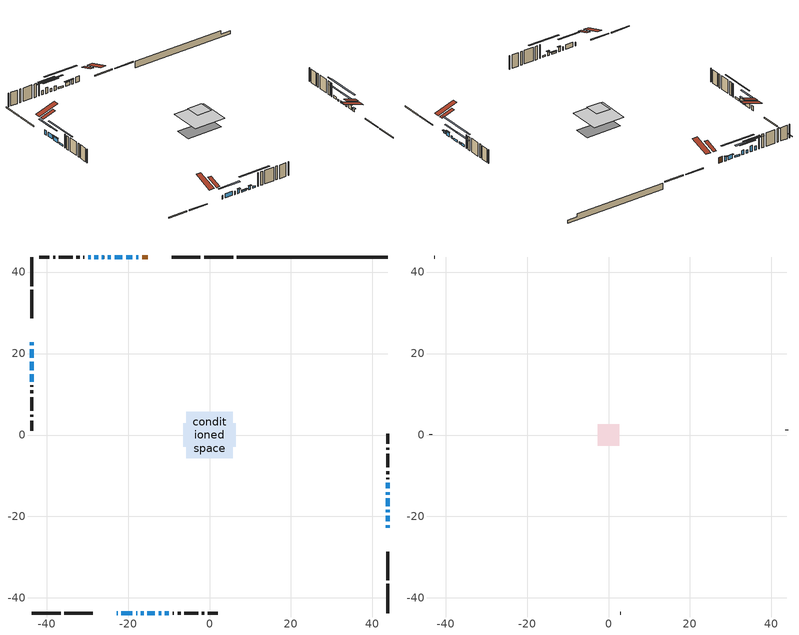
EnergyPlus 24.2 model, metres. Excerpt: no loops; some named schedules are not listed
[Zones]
conditioned space
 floor adiabatic (AdiabaticFloorConstruction): -5.75,-5.75 -5.75,5.75 5.75,5.75 5.75,-5.75 z3.66
 floor foundation (Slab1 construction): -6.39,-2.85 -6.39,2.85 6.39,2.85 6.39,-2.85 z-1.07
 wall outside (RimJoist1 construction): 5.77,43.69 -1.35,43.69 / -43.69,-43.69 -36.56,-43.69 / -43.69,43.69 -43.69,36.56 / 43.69,-43.69 43.69,-36.56 z1.22:1.52
 wall outside (RimJoist2 construction): -2.28,43.69 -9.21,43.69 / -35.63,-43.69 -28.7,-43.69 / -43.69,35.63 -43.69,28.7 / 43.69,-35.63 43.69,-28.7 z1.22:1.52
 wall outside (AdiabaticWallConstruction 1): -15.13,43.69 -16.53,43.69 z1.22:3.25
 wall outside (AdiabaticWallConstruction): -22.78,-43.69 -22.57,-43.69 / -17.98,-43.69 -17.77,-43.69 / -12.47,-43.69 -11.86,-43.69 z1.22:2.44; -21.65,-43.69 -18.9,-43.69 / -43.69,21.09 -43.69,18.96 / -43.69,18.03 -43.69,15.9 z1.22:2.74; -43.69,22.78 -43.69,22.02 z1.22:2.72; 43.69,-22.78 43.69,-22.09 / 43.69,-18.92 43.69,-18.36 / 43.69,-13.11 43.69,-11.74 z1.22:2.06; 43.69,-21.17 43.69,-19.84 z1.22:2.69; -17.45,43.69 -18.01,43.69 / -16.84,-43.69 -16.15,-43.69 / -24.2,43.69 -24.97,43.69 / -29.2,43.69 -29.76,43.69 z1.22:2.75; -18.94,43.69 -20.47,43.69 z1.22:2.59; -15.23,-43.69 -13.4,-43.69 z1.22:1.68; 43.69,-17.43 43.69,-15.55 / -21.4,43.69 -23.28,43.69 / -10.93,-43.69 -9.99,-43.69 / -43.69,14.97 -43.69,13.09 z1.22:1.83; 43.69,-14.63 43.69,-14.04 z1.22:1.78; -25.89,43.69 -26.43,43.69 z1.22:2.26; -27.36,43.69 -28.27,43.69 z1.22:3.28
 wall outside (Wall1 construction): -30.69,43.69 -30.97,43.69 / -9.06,-43.69 -8.78,-43.69 / -43.69,12.16 -43.69,11.88 / 43.69,-10.81 43.69,-10.53 z1.22:6.1
 wall outside (Wall2 construction): -31.89,43.69 -32.65,43.69 / -7.85,-43.69 -7.1,-43.69 / -43.69,10.96 -43.69,10.2 / 43.69,-9.6 43.69,-8.84 z1.22:6.1
 wall outside (Wall3 construction): -33.58,43.69 -36.95,43.69 / -6.17,-43.69 -2.8,-43.69 / -43.69,9.27 -43.69,5.9 / 43.69,-7.91 43.69,-4.55 z1.22:6.1
 wall outside (Wall4 construction): -37.88,43.69 -38.41,43.69 / -1.87,-43.69 -1.34,-43.69 / -43.69,4.97 -43.69,4.44 / 43.69,-3.62 43.69,-3.09 z1.22:6.1
 wall outside (Wall5 construction): -39.34,43.69 -41.76,43.69 / -0.41,-43.69 2.01,-43.69 / -43.69,3.51 -43.69,1.1 / 43.69,-2.16 43.69,0.26 z1.22:6.1
 wall foundation (FoundationWall1 construction): 6.7,43.69,-1.07 6.7,43.69,1.22 39.99,43.69,1.22 39.99,43.69,0.05 43.69,43.69,0.05 43.69,43.69,-1.07
 window (WindowConstruction 17): -22.78,-43.69 -22.58,-43.69 z1.22:2.44
 window (WindowConstruction 6): -21.65,-43.69 -18.9,-43.69 z1.22:2.74
 window (WindowConstruction 7): -43.69,22.78 -43.69,22.02 z1.22:2.72
 window (WindowConstruction 8): -43.69,21.09 -43.69,18.96 z1.22:2.74
 window (WindowConstruction 9): 43.69,-22.78 43.69,-22.09 z1.22:2.06
 window (WindowConstruction 10): 43.69,-21.16 43.69,-19.85 z1.22:2.69
 window (WindowConstruction 18): -17.97,-43.69 -17.77,-43.69 z1.22:2.44
 window (WindowConstruction 11): -17.46,43.69 -18.01,43.69 z1.22:2.74
 window (WindowConstruction 12): -18.94,43.69 -20.47,43.69 z1.22:2.59
 window (WindowConstruction 13): -16.84,-43.69 -16.15,-43.69 z1.22:2.74
 window (WindowConstruction 14): -15.22,-43.69 -13.4,-43.69 z1.22:1.68
 window (WindowConstruction 15): -12.47,-43.69 -11.86,-43.69 z1.22:2.44
 window (WindowConstruction 16): -43.69,18.03 -43.69,15.9 z1.22:2.74
 window (WindowConstruction): 43.69,-18.92 43.69,-18.36 z1.22:2.06
 window (WindowConstruction 19): 43.69,-17.43 43.69,-15.55 z1.22:1.83
 window (WindowConstruction 20): 43.69,-14.62 43.69,-14.04 z1.22:1.78
 window (WindowConstruction 21): -21.4,43.69 -23.28,43.69 z1.22:1.83
 window (WindowConstruction 22): -10.93,-43.69 -9.99,-43.69 z1.22:1.83
 window (WindowConstruction 23): -43.69,14.97 -43.69,13.09 z1.22:1.83
 window (WindowConstruction 1): 43.69,-13.11 43.69,-11.74 z1.22:2.06
 window (WindowConstruction 2): -24.2,43.69 -24.97,43.69 z1.22:2.74
 window (WindowConstruction 3): -25.9,43.69 -26.43,43.69 z1.22:2.26
 window (WindowConstruction 4): -27.36,43.69 -28.27,43.69 z1.22:3.28
 window (WindowConstruction 5): -29.2,43.69 -29.76,43.69 z1.22:2.74
 door (Door): -15.13,43.69 -16.53,43.69 z1.22:3.25
 ceiling adiabatic (AdiabaticFloorConstruction): 5.75,-5.75 5.75,5.75 -5.75,5.75 -5.75,-5.75 z3.66
 roof outside (Roof3 construction): -14.2,43.69,6.1 -14.2,38.98,7.66 -12.96,38.98,7.66 -12.96,43.69,6.1; -23.71,-43.69,6.1 -23.71,-38.98,7.66 -24.95,-38.98,7.66 -24.95,-43.69,6.1; -43.69,23.71,6.1 -38.98,23.71,7.66 -38.98,24.95,7.66 -43.69,24.95,6.1; 43.69,-23.71,6.1 38.98,-23.71,7.66 38.98,-24.95,7.66 43.69,-24.95,6.1
attic - vented
 floor to conditioned space (Floor1 construction Reversed): -2.61,-2.61 -2.61,2.61 2.61,2.61 2.61,-2.61 z6.1
 floor to conditioned space (Floor2 construction Reversed): -2.61,-2.61 -2.61,2.61 2.61,2.61 2.61,-2.61 z6.1
 wall outside (Wall6 construction): -42.68,43.69 -42.76,43.69 / 2.94,-43.69 3.01,-43.69 / -43.69,0.17 -43.69,0.09 / 43.69,1.19 43.69,1.26 z1.22:6.1
 roof outside (Roof1 construction): -12.04,43.69,6.1 -12.04,36.5,8.49 -10.14,36.5,8.49 -10.14,43.69,6.1; -25.88,-43.69,6.1 -25.88,-36.5,8.49 -27.77,-36.5,8.49 -27.77,-43.69,6.1; -43.69,25.88,6.1 -36.5,25.88,8.49 -36.5,27.77,8.49 -43.69,27.77,6.1; 43.69,-25.88,6.1 36.5,-25.88,8.49 36.5,-27.77,8.49 43.69,-27.77,6.1
shading: -16.11,-43.69 -24.43,-43.69 -24.43,-44.1 -16.11,-44.1 z5.53; -43.69,19.23 -43.69,25.57 -44.1,25.57 -44.1,19.23 z5.51; -43.69,16.17 -43.69,23.88 -44.1,23.88 -44.1,16.17 z5.53; 43.69,-21.89 43.69,-22.98 44.1,-22.98 44.1,-21.89 z2.26; 43.69,-19.64 43.69,-21.37 44.1,-21.37 44.1,-19.64 z2.89; -18.21,43.69 -17.25,43.69 -17.25,44.1 -18.21,44.1 z2.95; -20.67,43.69 -18.74,43.69 -18.74,44.1 -20.67,44.1 z2.79; -15.95,-43.69 -17.04,-43.69 -17.04,-44.1 -15.95,-44.1 z2.95; -13.19,-43.69 -15.43,-43.69 -15.43,-44.1 -13.19,-44.1 z1.88; -11.66,-43.69 -12.67,-43.69 -12.67,-44.1 -11.66,-44.1 z2.64; -43.69,15.7 -43.69,18.23 -44.1,18.23 -44.1,15.7 z2.95; 43.69,-15.57 43.69,-21.71 44.1,-21.71 44.1,-15.57 z4.85; 43.69,-10.17 43.69,-22.81 44.1,-22.81 44.1,-10.17 z7.21; 43.69,-8.66 43.69,-20 44.1,-20 44.1,-8.66 z7.16; -28.65,43.69 -16.02,43.69 -16.02,44.1 -28.65,44.1 z7.21; -4.61,-43.69 -16.31,-43.69 -16.31,-44.1 -4.61,-44.1 z7.21; -43.69,7.71 -43.69,20.35 -44.1,20.35 -44.1,7.71 z7.21; 43.69,-8.95 43.69,-15.9 44.1,-15.9 44.1,-8.95 z4.85; -27.76,43.69 -21.42,43.69 -21.42,44.1 -27.76,44.1 z5.53; -29.22,43.69 -23.11,43.69 -23.11,44.1 -29.22,44.1 z5.05; -31.06,43.69 -24.57,43.69 -24.57,44.1 -31.06,44.1 z6.07; -32.55,43.69 -26.41,43.69 -26.41,44.1 -32.55,44.1 z5.53
[Building]
Building 1: Terrain=Suburbs
[Site:Location]
London AP_ON: Latitude {deg}=43.03; Longitude {deg}=-81.15; Time Zone {hr}=-5; Elevation {m}=278; Keep Site Location Information=Yes
[Site:GroundTemperature:Shallow]
3.98693, 1.93205, 1.76749, 2.74264, 6.6573, 10.5537, 13.9317, 16.0716, 16.2534, 14.513, 11.2211, 7.44421
[Site:WaterMainsTemperature]
Calculation Method=Schedule; Temperature Schedule=mains temperature schedule
[Material] Roughness=Rough; Thermal Absorptance=0.9
Name | Thickness {m} | Conductivity {W/m-K} | Density {kg/m3} | Specific Heat {J/kg-K} | Solar Absorptance | Visible Absorptance
asphalt or fiberglass shingles | 0.00635 | 0.162714 | 1121.4 | 1465.45 | 0.4 | 0.4
ceiling loosefill ins | 0.254 | 0.0480833 | 16.02 | 1046.75 | 0.7 | 0.7
ceiling stud and cavity | 0.1397 | 0.182384 | 65.682 | 1177.47 | 0.7 | 0.7
ceiling stud and cavity 1 | 0.1397 | 0.110038 | 65.682 | 1177.47 | 0.7 | 0.7
concrete 4.0 in. | 0.1016 | 1.803125 | 2242.8 | 837.4 | 0.7 | 0.7
concrete 8.0 in. | 0.2032 | 1.803125 | 2242.8 | 837.4 | 0.7 | 0.7
door material | 0.04445 | 0.188738 | 512.64 | 1214.23 | 0.7 | 0.7
exterior vertical ins | 0.00889258 | 0.029427 | 32.04 | 1214.23 | 0.7 | 0.7
floor covering | 0.0127 | 0.0433444 | 54.468 | 1339.84 | 0.6 | 0.6
floor rigid ins; wall rigid ins | 0.512978 | 0.029427 | 32.04 | 1214.23 | 0.7 | 0.7
floor stud and cavity | 0.1397 | 1.75129 | 37.0049 | 1207.88 | 0.7 | 0.7
furniture material conditioned space 1 | 0.1524 | 0.115458 | 640.8 | 1214.23 | 0.6 | 0.6
gypsum board | 0.0127 | 0.160291 | 801 | 837.4 | 0.6 | 0.6
gypsum board 1 | 0.00254 | 0.160291 | 801 | 837.4 | 0.6 | 0.6
gypsum board 2 | 0.0127 | 0.160291 | 801 | 837.4 | 0.7 | 0.7
osb sheathing 0.5 in. | 0.0127 | 0.115458 | 512.64 | 1214.23 | 0.7 | 0.7
osb sheathing 0.75 in. | 0.01905 | 0.115458 | 512.64 | 1214.23 | 0.7 | 0.7
rim joist stud and cavity | 0.0508 | 0.177588 | 50.32683 | 1063.81 | 0.6 | 0.6
rim joist stud and cavity 1 | 0.0508 | 0.107068 | 50.32683 | 1063.81 | 0.6 | 0.6
roof stud and cavity | 0.2032 | 4.30861 | 78.34581 | 1123.46 | 0.7 | 0.7
wall stud and cavity | 0.0889 | 0.223183 | 50.32683 | 1063.81 | 0.7 | 0.7
wall stud and cavity 1 | 0.1397 | 1.25953 | 139.0536 | 1170.24 | 0.7 | 0.7
wall stud and cavity 2 | 0.1397 | 0.44826 | 139.0536 | 1170.24 | 0.7 | 0.7
wall stud and cavity 3 | 0.1397 | 1.22077 | 139.0536 | 1170.24 | 0.7 | 0.7
wall stud and cavity 4 | 0.1397 | 0.445742 | 139.0536 | 1170.24 | 0.7 | 0.7
wall stud and cavity 5 | 0.0889 | 6.9971 | 50.32683 | 1063.81 | 0.6 | 0.6
wall stud and cavity 6 | 0.0889 | 0.380278 | 52.3479 | 1209.89 | 0.7 | 0.7
wall stud and cavity 7 | 0.0889 | 0.391764 | 83.0341 | 1211.67 | 0.7 | 0.7
wood siding | 0.00254 | 0.102417 | 544.68 | 1172.36 | 0.74 | 0.74
wood siding 1 | 0.0254 | 0.102417 | 544.68 | 1172.36 | 0.74 | 0.74
wood siding 2; wood siding 3; wood siding 4 | 0.0254 | 0.102417 | 544.68 | 1172.36 | 0.7 | 0.7
[WindowMaterial:SimpleGlazingSystem]
Name | U-Factor {W/m2-K} | Solar Heat Gain Coefficient
WindowMaterial | 2.99003 | 0.59
WindowMaterial 1 | 2.76008 | 0.61
WindowMaterial 10 | 2.983789 | 0.61
WindowMaterial 11 | 3.00764 | 0.58
WindowMaterial 12 | 2.96789 | 0.62
WindowMaterial 13 | 2.946882 | 0.64
WindowMaterial 14 | 4.98699 | 0.61
WindowMaterial 15 | 3.026374 | 0.54
WindowMaterial 16 | 2.97754 | 0.61
WindowMaterial 17 | 2.742474 | 0.57
WindowMaterial 2 | 2.941204 | 0.65
WindowMaterial 3 | 2.986628 | 0.6
WindowMaterial 4 | 2.918492 | 0.67
WindowMaterial 5 | 2.97073 | 0.62
WindowMaterial 6 | 2.770864 | 0.64
WindowMaterial 7 | 2.94177 | 0.65
WindowMaterial 8 | 2.77257 | 0.64
WindowMaterial 9 | 2.90827 | 0.68
[Construction]
AdiabaticFloorConstruction: floor stud and cavity, floor rigid ins, osb sheathing 0.75 in., floor covering
AdiabaticWallConstruction: wood siding 3, wall rigid ins, wall stud and cavity 6, gypsum board
AdiabaticWallConstruction 1: wood siding 4, wall rigid ins, wall stud and cavity 6, gypsum board
Door: door material
Floor1 construction Reversed: gypsum board, ceiling stud and cavity, ceiling loosefill ins
Floor2 construction Reversed: gypsum board, ceiling stud and cavity 1
FoundationWall1 construction: concrete 8.0 in., gypsum board 2
furniture construction conditioned space 1: furniture material conditioned space 1
PartitionWallConstruction: gypsum board, wall stud and cavity 7, gypsum board
RimJoist1 construction: wood siding 2, rim joist stud and cavity
RimJoist2 construction: wood siding 2, rim joist stud and cavity 1
Roof1 construction: asphalt or fiberglass shingles
Roof3 construction: asphalt or fiberglass shingles, osb sheathing 0.75 in., roof stud and cavity, gypsum board
Slab1 construction: concrete 4.0 in.
Wall1 construction: wood siding, wall stud and cavity, gypsum board 1
Wall2 construction: wood siding 1, osb sheathing 0.5 in., wall stud and cavity 1, gypsum board
Wall3 construction: wood siding 1, osb sheathing 0.5 in., wall stud and cavity 2, gypsum board
Wall4 construction: wood siding 1, osb sheathing 0.5 in., wall stud and cavity 3, gypsum board
Wall5 construction: wood siding 1, osb sheathing 0.5 in., wall stud and cavity 4, gypsum board
Wall6 construction: wood siding, wall stud and cavity 5
WindowConstruction: WindowMaterial
WindowConstruction 1; WindowConstruction 9: WindowMaterial 1
WindowConstruction 10: WindowMaterial 9
WindowConstruction 11; WindowConstruction 5: WindowMaterial 5
WindowConstruction 12: WindowMaterial 10
WindowConstruction 13; WindowConstruction 6: WindowMaterial 6
WindowConstruction 14: WindowMaterial 11
WindowConstruction 15: WindowMaterial 12
WindowConstruction 16: WindowMaterial 13
WindowConstruction 17: WindowMaterial 14
WindowConstruction 18: WindowMaterial 15
WindowConstruction 19; WindowConstruction 21; WindowConstruction 22; WindowConstruction 23: WindowMaterial 16
WindowConstruction 2: WindowMaterial 2
WindowConstruction 20: WindowMaterial 17
WindowConstruction 3: WindowMaterial 3
WindowConstruction 4: WindowMaterial 4
WindowConstruction 7: WindowMaterial 7
WindowConstruction 8: WindowMaterial 8
[Zone] Multiplier=1; Part of Total Floor Area=Yes
Name | Volume {m3}
attic - vented | 21.1586
conditioned space | 550.3
[Space]
Name | Zone | Volume {m3}
attic - vented 1 | attic - vented | 21.1586
conditioned space 1 | conditioned space | 550.3
[ZoneInfiltration:EffectiveLeakageArea]
infil attic - vented 1: Zone or Space=attic - vented 1; Schedule=Always On Discrete; Effective Air Leakage Area {cm2}=2374.69; Stack Coefficient=0.000505673; Wind Coefficient=1.51934e-05
[ZoneMixing]
whole house fan mix: Zone or Space=attic - vented; Schedule=Always On Continuous; Design Flow Rate Calculation Method=Flow/Zone; Design Flow Rate {m3/s}=0; Source Zone or Space=conditioned space
[SurfaceProperty:ExposedFoundationPerimeter]
Slab1: Exposed Perimeter Calculation Method=TotalExposedPerimeter; Total Exposed Perimeter {m}=36.984
[InternalMass] Zone or ZoneList=conditioned space; Space or SpaceList=conditioned space 1
Name | Construction | Surface Area {m2}
furniture mass conditioned space 1 | furniture construction conditioned space 1 | 82.0802
partition wall mass | PartitionWallConstruction | 205.201
[Lights]
interior lighting: Zone or ZoneList or Space or SpaceList=conditioned space 1; Schedule=interior lighting schedule; Design Level Calculation Method=LightingLevel; Lighting Level {W}=343.2; Return Air Fraction=0; Fraction Radiant=0.6; Fraction Visible=0.2; Fraction Replaceable=1
[People]
occupants: Zone or ZoneList or Space or SpaceList=conditioned space 1; Number of People Schedule=occupants schedule; Number of People Calculation Method=People; Number of People=3; Fraction Radiant=0.314171; Sensible Heat Fraction=0.56303; Activity Level Schedule=occupants activity schedule; Carbon Dioxide Generation Rate {m3/s-W}=0; Enable ASHRAE 55 Comfort Warnings=No; Mean Radiant Temperature Calculation Type=EnclosureAveraged
[ElectricEquipment] Zone or ZoneList or Space or SpaceList=conditioned space 1; Design Level Calculation Method=EquipmentLevel
Name | Schedule | Design Level {W} | Fraction Latent | Fraction Radiant | Fraction Lost
clothes dryer | clothes dryer schedule | 140.772 | 0.015 | 0.081 | 0.85
clothes washer | clothes washer schedule | 32.1985 | 0.03 | 0.162 | 0.7
cooking range | cooking range schedule | 215.147 | 0.08 | 0.432 | 0.2
dishwasher | dishwasher schedule | 66.8632 | 0.3 | 0.18 | 0.4
fridge | fridge schedule | 72.9452 | 0 | 0.6 | 0
mech vent bath fan 0 | mech vent bath fan 0 schedule | 50.2 | 0 | 0 | 1
mech vent bath fan 1 | mech vent bath fan 1 schedule | 50.2 | 0 | 0 | 1
mech vent house fan | mech vent house fan schedule | 0 | 0 | 0 | 1
mech vent house fan cfis | mech vent house fan cfis schedule | 0 | 0 | 0 | 0
mech vent range fan 0 | mech vent range fan 0 schedule | 57 | 0 | 0 | 1
misc plug loads | misc plug loads schedule | 494.7 | 0.045 | 0.513 | 0.1
whole house fan | Always On Discrete | 0 | 0 | 0 | 1
[OtherEquipment] Zone or ZoneList or Space or SpaceList=conditioned space 1; Design Level Calculation Method=EquipmentLevel
Name | Fuel Type | Schedule | Design Level {W} | Fraction Latent | Fraction Radiant | Fraction Lost
clothes dryer 1 | Electricity | clothes dryer schedule | 0 | 0.015 | 0.081 | 0.85
cooking range 1 | Electricity | cooking range schedule | 0 | 0.08 | 0.432 | 0.2
general water use latent | None | general water use schedule | 62.594 | 1 | 0 | 0
general water use sensible | None | general water use schedule | -61.6891 | 0 | 0.6 | 0
mech vent house fan latent load | None | Always On Discrete | 0 | 1 | 0 | 0
mech vent house fan sensible load | None | Always On Discrete | 0 | 0 | 0 | 0
water heater energy adjustment1 | NaturalGas | Always On Discrete | 0.01 | 0 | 0 | 1
[ZoneInfiltration:DesignFlowRate] Zone or ZoneList or Space or SpaceList=conditioned space 1; Schedule=Always On Discrete; Design Flow Rate Calculation Method=Flow/Zone; Design Flow Rate {m3/s}=0
infil flow; natural vent flow; whole house fan flow
[Foundation:Kiva]
Foundation Kiva 1: Initial Indoor Air Temperature {C}=18; Wall Height Above Grade {m}=1.21999; Wall Depth Below Slab {m}=0.2032; Custom Block Material Name 1=exterior vertical ins; Custom Block Depth 1 {m}=2.28999; Custom Block X Position 1 {m}=0.2159; Custom Block Z Position 1 {m}=0
[Foundation:Kiva:Settings]
Soil Conductivity {W/m-K}=0.849921; Soil Density {kg/m3}=1842.3; Soil Specific Heat {J/kg-K}=418.7; Ground Solar Absorptivity=0.9; Ground Thermal Absorptivity=0.9; Ground Surface Roughness {m}=0.03; Far-Field Width {m}=40; Deep-Ground Boundary Condition=ZeroFlux; Deep-Ground Depth {m}=40; Minimum Cell Dimension {m}=0.2; Maximum Cell Growth Coefficient=3; Simulation Timestep=Timestep
[Exterior:Lights]
exterior lighting: Schedule=exterior lighting schedule; Design Level {W}=75.6
[Schedule:Constant]
Name | Hourly Value
Always On Continuous; mech vent house fan schedule; mech vent house fan cfis schedule; Always On Discrete | 1
occupants activity schedule | 117.228
fridge schedule | 0
[Schedule:Week:Daily]
interior lighting schedule Week Rule - Jan1-Jan27: interior lighting schedule day, interior lighting schedule day, interior lighting schedule day, interior lighting schedule day, interior lighting schedule day, interior lighting schedule day, interior lighting schedule day, interior lighting schedule default day, interior lighting schedule default day, interior lighting schedule default day, interior lighting schedule default day, interior lighting schedule default day
interior lighting schedule Week Rule - Jan28-Feb3: interior lighting schedule day, interior lighting schedule day, interior lighting schedule day, interior lighting schedule day, interior lighting schedule day 1, interior lighting schedule day 1, interior lighting schedule day 1, interior lighting schedule default day, interior lighting schedule default day, interior lighting schedule default day, interior lighting schedule default day, interior lighting schedule default day
interior lighting schedule Week Rule - Feb4-Feb24: interior lighting schedule day 1, interior lighting schedule day 1, interior lighting schedule day 1, interior lighting schedule day 1, interior lighting schedule day 1, interior lighting schedule day 1, interior lighting schedule day 1, interior lighting schedule default day, interior lighting schedule default day, interior lighting schedule default day, interior lighting schedule default day, interior lighting schedule default day
interior lighting schedule Week Rule - Feb25-Mar3: interior lighting schedule day 1, interior lighting schedule day 1, interior lighting schedule day 1, interior lighting schedule day 1, interior lighting schedule day 2, interior lighting schedule day 2, interior lighting schedule day 2, interior lighting schedule default day, interior lighting schedule default day, interior lighting schedule default day, interior lighting schedule default day, interior lighting schedule default day
interior lighting schedule Week Rule - Mar4-Mar31: interior lighting schedule day 2, interior lighting schedule day 2, interior lighting schedule day 2, interior lighting schedule day 2, interior lighting schedule day 2, interior lighting schedule day 2, interior lighting schedule day 2, interior lighting schedule default day, interior lighting schedule default day, interior lighting schedule default day, interior lighting schedule default day, interior lighting schedule default day
interior lighting schedule Week Rule - Apr1-Apr28: interior lighting schedule day 3, interior lighting schedule day 3, interior lighting schedule day 3, interior lighting schedule day 3, interior lighting schedule day 3, interior lighting schedule day 3, interior lighting schedule day 3, interior lighting schedule default day, interior lighting schedule default day, interior lighting schedule default day, interior lighting schedule default day, interior lighting schedule default day
interior lighting schedule Week Rule - Apr29-May5: interior lighting schedule day 3, interior lighting schedule day 3, interior lighting schedule day 4, interior lighting schedule day 4, interior lighting schedule day 4, interior lighting schedule day 4, interior lighting schedule day 4, interior lighting schedule default day, interior lighting schedule default day, interior lighting schedule default day, interior lighting schedule default day, interior lighting schedule default day
interior lighting schedule Week Rule - May6-May26: interior lighting schedule day 4, interior lighting schedule day 4, interior lighting schedule day 4, interior lighting schedule day 4, interior lighting schedule day 4, interior lighting schedule day 4, interior lighting schedule day 4, interior lighting schedule default day, interior lighting schedule default day, interior lighting schedule default day, interior lighting schedule default day, interior lighting schedule default day
interior lighting schedule Week Rule - May27-Jun2: interior lighting schedule day 4, interior lighting schedule day 4, interior lighting schedule day 4, interior lighting schedule day 4, interior lighting schedule day 4, interior lighting schedule day 5, interior lighting schedule day 5, interior lighting schedule default day, interior lighting schedule default day, interior lighting schedule default day, interior lighting schedule default day, interior lighting schedule default day
interior lighting schedule Week Rule - Jun3-Jun30: interior lighting schedule day 5, interior lighting schedule day 5, interior lighting schedule day 5, interior lighting schedule day 5, interior lighting schedule day 5, interior lighting schedule day 5, interior lighting schedule day 5, interior lighting schedule default day, interior lighting schedule default day, interior lighting schedule default day, interior lighting schedule default day, interior lighting schedule default day
interior lighting schedule Week Rule - Jul1-Jul28: interior lighting schedule day 6, interior lighting schedule day 6, interior lighting schedule day 6, interior lighting schedule day 6, interior lighting schedule day 6, interior lighting schedule day 6, interior lighting schedule day 6, interior lighting schedule default day, interior lighting schedule default day, interior lighting schedule default day, interior lighting schedule default day, interior lighting schedule default day
interior lighting schedule Week Rule - Jul29-Aug4: interior lighting schedule day 6, interior lighting schedule day 6, interior lighting schedule day 6, interior lighting schedule day 7, interior lighting schedule day 7, interior lighting schedule day 7, interior lighting schedule day 7, interior lighting schedule default day, interior lighting schedule default day, interior lighting schedule default day, interior lighting schedule default day, interior lighting schedule default day
interior lighting schedule Week Rule - Aug5-Aug25: interior lighting schedule day 7, interior lighting schedule day 7, interior lighting schedule day 7, interior lighting schedule day 7, interior lighting schedule day 7, interior lighting schedule day 7, interior lighting schedule day 7, interior lighting schedule default day, interior lighting schedule default day, interior lighting schedule default day, interior lighting schedule default day, interior lighting schedule default day
interior lighting schedule Week Rule - Aug26-Sep1: interior lighting schedule day 7, interior lighting schedule day 7, interior lighting schedule day 7, interior lighting schedule day 7, interior lighting schedule day 7, interior lighting schedule day 7, interior lighting schedule day 8, interior lighting schedule default day, interior lighting schedule default day, interior lighting schedule default day, interior lighting schedule default day, interior lighting schedule default day
interior lighting schedule Week Rule - Sep2-Sep29: interior lighting schedule day 8, interior lighting schedule day 8, interior lighting schedule day 8, interior lighting schedule day 8, interior lighting schedule day 8, interior lighting schedule day 8, interior lighting schedule day 8, interior lighting schedule default day, interior lighting schedule default day, interior lighting schedule default day, interior lighting schedule default day, interior lighting schedule default day
interior lighting schedule Week Rule - Sep30-Oct6: interior lighting schedule day 8, interior lighting schedule day 9, interior lighting schedule day 9, interior lighting schedule day 9, interior lighting schedule day 9, interior lighting schedule day 9, interior lighting schedule day 9, interior lighting schedule default day, interior lighting schedule default day, interior lighting schedule default day, interior lighting schedule default day, interior lighting schedule default day
interior lighting schedule Week Rule - Oct7-Oct27: interior lighting schedule day 9, interior lighting schedule day 9, interior lighting schedule day 9, interior lighting schedule day 9, interior lighting schedule day 9, interior lighting schedule day 9, interior lighting schedule day 9, interior lighting schedule default day, interior lighting schedule default day, interior lighting schedule default day, interior lighting schedule default day, interior lighting schedule default day
interior lighting schedule Week Rule - Oct28-Nov3: interior lighting schedule day 9, interior lighting schedule day 9, interior lighting schedule day 9, interior lighting schedule day 9, interior lighting schedule day 10, interior lighting schedule day 10, interior lighting schedule day 10, interior lighting schedule default day, interior lighting schedule default day, interior lighting schedule default day, interior lighting schedule default day, interior lighting schedule default day
interior lighting schedule Week Rule - Nov4-Nov24: interior lighting schedule day 10, interior lighting schedule day 10, interior lighting schedule day 10, interior lighting schedule day 10, interior lighting schedule day 10, interior lighting schedule day 10, interior lighting schedule day 10, interior lighting schedule default day, interior lighting schedule default day, interior lighting schedule default day, interior lighting schedule default day, interior lighting schedule default day
interior lighting schedule Week Rule - Nov25-Dec1: interior lighting schedule day 10, interior lighting schedule day 10, interior lighting schedule day 10, interior lighting schedule day 10, interior lighting schedule day 10, interior lighting schedule day 10, interior lighting schedule day 11, interior lighting schedule default day, interior lighting schedule default day, interior lighting schedule default day, interior lighting schedule default day, interior lighting schedule default day
interior lighting schedule Week Rule - Dec2-Dec31: interior lighting schedule day 11, interior lighting schedule day 11, interior lighting schedule day 11, interior lighting schedule day 11, interior lighting schedule day 11, interior lighting schedule day 11, interior lighting schedule day 11, interior lighting schedule default day, interior lighting schedule default day, interior lighting schedule default day, interior lighting schedule default day, interior lighting schedule default day
occupants schedule Week Rule - Jan1-Dec31: occupants schedule day, occupants schedule day, occupants schedule day, occupants schedule day, occupants schedule day, occupants schedule day, occupants schedule day, occupants schedule default day, occupants schedule default day, occupants schedule default day, occupants schedule default day, occupants schedule default day
clothes dryer schedule Week Rule - Jan1-Dec31: clothes dryer schedule day, clothes dryer schedule day, clothes dryer schedule day, clothes dryer schedule day, clothes dryer schedule day, clothes dryer schedule day, clothes dryer schedule day, clothes dryer schedule default day, clothes dryer schedule default day, clothes dryer schedule default day, clothes dryer schedule default day, clothes dryer schedule default day
clothes washer schedule Week Rule - Jan1-Dec31: clothes washer schedule day, clothes washer schedule day, clothes washer schedule day, clothes washer schedule day, clothes washer schedule day, clothes washer schedule day, clothes washer schedule day, clothes washer schedule default day, clothes washer schedule default day, clothes washer schedule default day, clothes washer schedule default day, clothes washer schedule default day
cooking range schedule Week Rule - Jan1-Dec31: cooking range schedule day, cooking range schedule day, cooking range schedule day, cooking range schedule day, cooking range schedule day, cooking range schedule day, cooking range schedule day, cooking range schedule default day, cooking range schedule default day, cooking range schedule default day, cooking range schedule default day, cooking range schedule default day
dishwasher schedule Week Rule - Jan1-Dec31: dishwasher schedule day, dishwasher schedule day, dishwasher schedule day, dishwasher schedule day, dishwasher schedule day, dishwasher schedule day, dishwasher schedule day, dishwasher schedule default day, dishwasher schedule default day, dishwasher schedule default day, dishwasher schedule default day, dishwasher schedule default day
mech vent bath fan 0 schedule Week Rule - Jan1-Dec31: mech vent bath fan 0 schedule day, mech vent bath fan 0 schedule day, mech vent bath fan 0 schedule day, mech vent bath fan 0 schedule day, mech vent bath fan 0 schedule day, mech vent bath fan 0 schedule day, mech vent bath fan 0 schedule day, mech vent bath fan 0 schedule default day, mech vent bath fan 0 schedule default day, mech vent bath fan 0 schedule default day, mech vent bath fan 0 schedule default day, mech vent bath fan 0 schedule default day
mech vent bath fan 1 schedule Week Rule - Jan1-Dec31: mech vent bath fan 1 schedule day, mech vent bath fan 1 schedule day, mech vent bath fan 1 schedule day, mech vent bath fan 1 schedule day, mech vent bath fan 1 schedule day, mech vent bath fan 1 schedule day, mech vent bath fan 1 schedule day, mech vent bath fan 1 schedule default day, mech vent bath fan 1 schedule default day, mech vent bath fan 1 schedule default day, mech vent bath fan 1 schedule default day, mech vent bath fan 1 schedule default day
mech vent range fan 0 schedule Week Rule - Jan1-Dec31: mech vent range fan 0 schedule day, mech vent range fan 0 schedule day, mech vent range fan 0 schedule day, mech vent range fan 0 schedule day, mech vent range fan 0 schedule day, mech vent range fan 0 schedule day, mech vent range fan 0 schedule day, mech vent range fan 0 schedule default day, mech vent range fan 0 schedule default day, mech vent range fan 0 schedule default day, mech vent range fan 0 schedule default day, mech vent range fan 0 schedule default day
misc plug loads schedule Week Rule - Jan1-Dec31: misc plug loads schedule day, misc plug loads schedule day, misc plug loads schedule day, misc plug loads schedule day, misc plug loads schedule day, misc plug loads schedule day, misc plug loads schedule day, misc plug loads schedule default day, misc plug loads schedule default day, misc plug loads schedule default day, misc plug loads schedule default day, misc plug loads schedule default day
general water use schedule Week Rule - Jan1-Dec31: general water use schedule day, general water use schedule day, general water use schedule day, general water use schedule day, general water use schedule day, general water use schedule day, general water use schedule day, general water use schedule default day, general water use schedule default day, general water use schedule default day, general water use schedule default day, general water use schedule default day
exterior lighting schedule Week Rule - Jan1-Jan27: exterior lighting schedule day, exterior lighting schedule day, exterior lighting schedule day, exterior lighting schedule day, exterior lighting schedule day, exterior lighting schedule day, exterior lighting schedule day, exterior lighting schedule default day, exterior lighting schedule default day, exterior lighting schedule default day, exterior lighting schedule default day, exterior lighting schedule default day
[Schedule:Year]
interior lighting schedule: interior lighting schedule Week Rule - Jan1-Jan27, 1, 1, 1, 27, interior lighting schedule Week Rule - Jan28-Feb3, 1, 28, 2, 3, interior lighting schedule Week Rule - Feb4-Feb24, 2, 4, 2, 24, interior lighting schedule Week Rule - Feb25-Mar3, 2, 25, 3, 3, interior lighting schedule Week Rule - Mar4-Mar31, 3, 4, 3, 31, interior lighting schedule Week Rule - Apr1-Apr28, 4, 1, 4, 28, interior lighting schedule Week Rule - Apr29-May5, 4, 29, 5, 5, interior lighting schedule Week Rule - May6-May26, 5, 6, 5, 26, interior lighting schedule Week Rule - May27-Jun2, 5, 27, 6, 2, interior lighting schedule Week Rule - Jun3-Jun30, 6, 3, 6, 30, interior lighting schedule Week Rule - Jul1-Jul28, 7, 1, 7, 28, interior lighting schedule Week Rule - Jul29-Aug4, 7, 29, 8, 4, interior lighting schedule Week Rule - Aug5-Aug25, 8, 5, 8, 25, interior lighting schedule Week Rule - Aug26-Sep1, 8, 26, 9, 1, interior lighting schedule Week Rule - Sep2-Sep29, 9, 2, 9, 29, interior lighting schedule Week Rule - Sep30-Oct6, 9, 30, 10, 6, interior lighting schedule Week Rule - Oct7-Oct27, 10, 7, 10, 27, interior lighting schedule Week Rule - Oct28-Nov3, 10, 28, 11, 3, interior lighting schedule Week Rule - Nov4-Nov24, 11, 4, 11, 24, interior lighting schedule Week Rule - Nov25-Dec1, 11, 25, 12, 1, interior lighting schedule Week Rule - Dec2-Dec31, 12, 2, 12, 31
occupants schedule: occupants schedule Week Rule - Jan1-Dec31, 1, 1, 12, 31
clothes dryer schedule: clothes dryer schedule Week Rule - Jan1-Dec31, 1, 1, 12, 31
clothes washer schedule: clothes washer schedule Week Rule - Jan1-Dec31, 1, 1, 12, 31
cooking range schedule: cooking range schedule Week Rule - Jan1-Dec31, 1, 1, 12, 31
dishwasher schedule: dishwasher schedule Week Rule - Jan1-Dec31, 1, 1, 12, 31
mech vent bath fan 0 schedule: mech vent bath fan 0 schedule Week Rule - Jan1-Dec31, 1, 1, 12, 31
mech vent bath fan 1 schedule: mech vent bath fan 1 schedule Week Rule - Jan1-Dec31, 1, 1, 12, 31
mech vent range fan 0 schedule: mech vent range fan 0 schedule Week Rule - Jan1-Dec31, 1, 1, 12, 31
misc plug loads schedule: misc plug loads schedule Week Rule - Jan1-Dec31, 1, 1, 12, 31
general water use schedule: general water use schedule Week Rule - Jan1-Dec31, 1, 1, 12, 31
exterior lighting schedule: exterior lighting schedule Week Rule - Jan1-Jan27, 1, 1, 1, 27, exterior lighting schedule Week Rule - Jan28-Feb3, 1, 28, 2, 3, exterior lighting schedule Week Rule - Feb4-Feb24, 2, 4, 2, 24, exterior lighting schedule Week Rule - Feb25-Mar3, 2, 25, 3, 3, exterior lighting schedule Week Rule - Mar4-Mar31, 3, 4, 3, 31, exterior lighting schedule Week Rule - Apr1-Apr28, 4, 1, 4, 28, exterior lighting schedule Week Rule - Apr29-May5, 4, 29, 5, 5, exterior lighting schedule Week Rule - May6-May26, 5, 6, 5, 26, exterior lighting schedule Week Rule - May27-Jun2, 5, 27, 6, 2, exterior lighting schedule Week Rule - Jun3-Jun30, 6, 3, 6, 30, exterior lighting schedule Week Rule - Jul1-Jul28, 7, 1, 7, 28, exterior lighting schedule Week Rule - Jul29-Aug4, 7, 29, 8, 4, exterior lighting schedule Week Rule - Aug5-Aug25, 8, 5, 8, 25, exterior lighting schedule Week Rule - Aug26-Sep1, 8, 26, 9, 1, exterior lighting schedule Week Rule - Sep2-Sep29, 9, 2, 9, 29, exterior lighting schedule Week Rule - Sep30-Oct6, 9, 30, 10, 6, exterior lighting schedule Week Rule - Oct7-Oct27, 10, 7, 10, 27, exterior lighting schedule Week Rule - Oct28-Nov3, 10, 28, 11, 3, exterior lighting schedule Week Rule - Nov4-Nov24, 11, 4, 11, 24, exterior lighting schedule Week Rule - Nov25-Dec1, 11, 25, 12, 1, exterior lighting schedule Week Rule - Dec2-Dec31, 12, 2, 12, 31
[Schedule:Compact]
mains temperature schedule: Through: 01/01, For: AllDays, Until: 24:00, 7.96722, Through: 01/02, For: AllDays, Until: 24:00, 7.89722, Through: 01/03, For: AllDays, Until: 24:00, 7.82778, Through: 01/04, For: AllDays, Until: 24:00, 7.76, Through: 01/05, For: AllDays, Until: 24:00, 7.69333, Through: 01/06, For: AllDays, Until: 24:00, 7.62778, Through: 01/07, For: AllDays, Until: 24:00, 7.56389, Through: 01/08, For: AllDays, Until: 24:00, 7.50167, Through: 01/09, For: AllDays, Until: 24:00, 7.44056, Through: 01/10, For: AllDays, Until: 24:00, 7.38056, Through: 01/11, For: AllDays, Until: 24:00, 7.32222, Through: 01/12, For: AllDays, Until: 24:00, 7.26556, Through: 01/13, For: AllDays, Until: 24:00, 7.21, Through: 01/14, For: AllDays, Until: 24:00, 7.15556, Through: 01/15, For: AllDays, Until: 24:00, 7.10333, Through: 01/16, For: AllDays, Until: 24:00, 7.05222, Through: 01/17, For: AllDays, Until: 24:00, 7.00278, Through: 01/18, For: AllDays, Until: 24:00, 6.955, Through: 01/19, For: AllDays, Until: 24:00, 6.90833, Through: 01/20, For: AllDays, Until: 24:00, 6.86389, Through: 01/21, For: AllDays, Until: 24:00, 6.82056, Through: 01/22, For: AllDays, Until: 24:00, 6.77889, Through: 01/23, For: AllDays, Until: 24:00, 6.73889, Through: 01/24, For: AllDays, Until: 24:00, 6.7, Through: 01/25, For: AllDays, Until: 24:00, 6.66333, Through: 01/26, For: AllDays, Until: 24:00, 6.62833, Through: 01/27, For: AllDays, Until: 24:00, 6.59444, Through: 01/28, For: AllDays, Until: 24:00, 6.56278, Through: 01/29, For: AllDays, Until: 24:00, 6.53222, Through: 01/30, For: AllDays, Until: 24:00, 6.50389, Through: 01/31, For: AllDays, Until: 24:00, 6.47722, Through: 02/01, For: AllDays, Until: 24:00, 6.45167, Through: 02/02, For: AllDays, Until: 24:00, 6.42833, Through: 02/03, For: AllDays, Until: 24:00, 6.40667, Through: 02/04, For: AllDays, Until: 24:00, 6.38611, Through: 02/05, For: AllDays, Until: 24:00, 6.36778, Through: 02/06, For: AllDays, Until: 24:00, 6.35111, Through: 02/07, For: AllDays, Until: 24:00, 6.33611, Through: 02/08, For: AllDays, Until: 24:00, 6.32333, Through: 02/09, For: AllDays, Until: 24:00, 6.31167, Through: 02/10, For: AllDays, Until: 24:00, 6.30222, Through: 02/11, For: AllDays, Until: 24:00, 6.29389, Through: 02/12, For: AllDays, Until: 24:00, 6.28778, Through: 02/13, For: AllDays, Until: 24:00, 6.28333, Through: 02/14, For: AllDays, Until: 24:00, 6.28056, Through: 02/15, For: AllDays, Until: 24:00, 6.27944, Through: 02/16, For: AllDays, Until: 24:00, 6.28, Through: 02/17, For: AllDays, Until: 24:00, 6.28278, Through: 02/18, For: AllDays, Until: 24:00, 6.28722, Through: 02/19, For: AllDays, Until: 24:00, 6.29278, Through: 02/20, For: AllDays, Until: 24:00, 6.30056, Through: 02/21, For: AllDays, Until: 24:00, 6.31, Through: 02/22, For: AllDays, Until: 24:00, 6.32111, Through: 02/23, For: AllDays, Until: 24:00, 6.33444, Through: 02/24, For: AllDays, Until: 24:00, 6.34889, Through: 02/25, For: AllDays, Until: 24:00, 6.36556, Through: 02/26, For: AllDays, Until: 24:00, 6.38333, Through: 02/27, For: AllDays, Until: 24:00, 6.40333, Through: 02/28, For: AllDays, Until: 24:00, 6.425, Through: 03/01, For: AllDays, Until: 24:00, 6.44833, Through: 03/02, For: AllDays, Until: 24:00, 6.47278, Through: 03/03, For: AllDays, Until: 24:00, 6.49944, Through: 03/04, For: AllDays, Until: 24:00, 6.52778, Through: 03/05, For: AllDays, Until: 24:00, 6.55778, Through: 03/06, For: AllDays, Until: 24:00, 6.58944, Through: 03/07, For: AllDays, Until: 24:00, 6.62278, Through: 03/08, For: AllDays, Until: 24:00, 6.65778, Through: 03/09, For: AllDays, Until: 24:00, 6.69444, Through: 03/10, For: AllDays, Until: 24:00, 6.73278, Through: 03/11, For: AllDays, Until: 24:00, 6.77278, Through: 03/12, For: AllDays, Until: 24:00, 6.81389, Through: 03/13, For: AllDays, Until: 24:00, 6.85722, Through: 03/14, For: AllDays, Until: 24:00, 6.90167, Through: 03/15, For: AllDays, Until: 24:00, 6.94778, Through: 03/16, For: AllDays, Until: 24:00, 6.99556, Through: 03/17, For: AllDays, Until: 24:00, 7.045, Through: 03/18, For: AllDays, Until: 24:00, 7.09556, Through: 03/19, For: AllDays, Until: 24:00, 7.14778, Through: 03/20, For: AllDays, Until: 24:00, 7.20167, Through: 03/21, For: AllDays, Until: 24:00, 7.25667, Through: 03/22, For: AllDays, Until: 24:00, 7.31333, Through: 03/23, For: AllDays, Until: 24:00, 7.37167, Through: 03/24, For: AllDays, Until: 24:00, 7.43111, Through: 03/25, For: AllDays, Until: 24:00, 7.49222, Through: 03/26, For: AllDays, Until: 24:00, 7.55444, Through: 03/27, For: AllDays, Until: 24:00, 7.61833, Through: 03/28, For: AllDays, Until: 24:00, 7.68333, Through: 03/29, For: AllDays, Until: 24:00, 7.74944, Through: 03/30, For: AllDays, Until: 24:00, 7.81722, Through: 03/31, For: AllDays, Until: 24:00, 7.88667, Through: 04/01, For: AllDays, Until: 24:00, 7.95667, Through: 04/02, For: AllDays, Until: 24:00, 8.02833, Through: 04/03, For: AllDays, Until: 24:00, 8.10111, Through: 04/04, For: AllDays, Until: 24:00, 8.175, Through: 04/05, For: AllDays, Until: 24:00, 8.25, Through: 04/06, For: AllDays, Until: 24:00, 8.32667, Through: 04/07, For: AllDays, Until: 24:00, 8.40389, Through: 04/08, For: AllDays, Until: 24:00, 8.48278, Through: 04/09, For: AllDays, Until: 24:00, 8.56222, Through: 04/10, For: AllDays, Until: 24:00, 8.64278, Through: 04/11, For: AllDays, Until: 24:00, 8.725, Through: 04/12, For: AllDays, Until: 24:00, 8.80778, Through: 04/13, For: AllDays, Until: 24:00, 8.89167, Through: 04/14, For: AllDays, Until: 24:00, 8.97611, Through: 04/15, For: AllDays, Until: 24:00, 9.06167, Through: 04/16, For: AllDays, Until: 24:00, 9.14833, Through: 04/17, For: AllDays, Until: 24:00, 9.23611, Through: 04/18, For: AllDays, Until: 24:00, 9.32444, Through: 04/19, For: AllDays, Until: 24:00, 9.41389, Through: 04/20, For: AllDays, Until: 24:00, 9.50389, Through: 04/21, For: AllDays, Until: 24:00, 9.595, Through: 04/22, For: AllDays, Until: 24:00, 9.68667, Through: 04/23, For: AllDays, Until: 24:00, 9.77889, Through: 04/24, For: AllDays, Until: 24:00, 9.87222, Through: 04/25, For: AllDays, Until: 24:00, 9.96556, Through: 04/26, For: AllDays, Until: 24:00, 10.06, Through: 04/27, For: AllDays, Until: 24:00, 10.1556, Through: 04/28, For: AllDays, Until: 24:00, 10.2511, Through: 04/29, For: AllDays, Until: 24:00, 10.3472, Through: 04/30, For: AllDays, Until: 24:00, 10.4439, Through: 05/01, For: AllDays, Until: 24:00, 10.5411, Through: 05/02, For: AllDays, Until: 24:00, 10.6389, Through: 05/03, For: AllDays, Until: 24:00, 10.7372, Through: 05/04, For: AllDays, Until: 24:00, 10.8361, Through: 05/05, For: AllDays, Until: 24:00, 10.935, Through: 05/06, For: AllDays, Until: 24:00, 11.0344, Through: 05/07, For: AllDays, Until: 24:00, 11.1344, Through: 05/08, For: AllDays, Until: 24:00, 11.2344, Through: 05/09, For: AllDays, Until: 24:00, 11.335, Through: 05/10, For: AllDays, Until: 24:00, 11.4356, Through: 05/11, For: AllDays, Until: 24:00, 11.5361, Through: 05/12, For: AllDays, Until: 24:00, 11.6372, Through: 05/13, For: AllDays, Until: 24:00, 11.7383, Through: 05/14, For: AllDays, Until: 24:00, 11.84, Through: 05/15, For: AllDays, Until: 24:00, 11.9411, Through: 05/16, For: AllDays, Until: 24:00, 12.0428, Through: 05/17, For: AllDays, Until: 24:00, 12.1444, Through: 05/18, For: AllDays, Until: 24:00, 12.2456, Through: 05/19, For: AllDays, Until: 24:00, 12.3472, Through: 05/20, For: AllDays, Until: 24:00, 12.4489, Through: 05/21, For: AllDays, Until: 24:00, 12.55, Through: 05/22, For: AllDays, Until: 24:00, 12.6517, Through: 05/23, For: AllDays, Until: 24:00, 12.7528, Through: 05/24, For: AllDays, Until: 24:00, 12.8533, Through: 05/25, For: AllDays, Until: 24:00, 12.9544, Through: 05/26, For: AllDays, Until: 24:00, 13.055, Through: 05/27, For: AllDays, Until: 24:00, 13.155, Through: 05/28, For: AllDays, Until: 24:00, 13.255, Through: 05/29, For: AllDays, Until: 24:00, 13.355, Through: 05/30, For: AllDays, Until: 24:00, 13.4539, Through: 05/31, For: AllDays, Until: 24:00, 13.5533, Through: 06/01, For: AllDays, Until: 24:00, 13.6517, Through: 06/02, For: AllDays, Until: 24:00, 13.75, Through: 06/03, For: AllDays, Until: 24:00, 13.8472, Through: 06/04, For: AllDays, Until: 24:00, 13.9444, Through: 06/05, For: AllDays, Until: 24:00, 14.0411, Through: 06/06, For: AllDays, Until: 24:00, 14.1372, Through: 06/07, For: AllDays, Until: 24:00, 14.2328, Through: 06/08, For: AllDays, Until: 24:00, 14.3278, Through: 06/09, For: AllDays, Until: 24:00, 14.4217, Through: 06/10, For: AllDays, Until: 24:00, 14.5156, Through: 06/11, For: AllDays, Until: 24:00, 14.6083, Through: 06/12, For: AllDays, Until: 24:00, 14.7006, Through: 06/13, For: AllDays, Until: 24:00, 14.7922, Through: 06/14, For: AllDays, Until: 24:00, 14.8828, Through: 06/15, For: AllDays, Until: 24:00, 14.9728, Through: 06/16, For: AllDays, Until: 24:00, 15.0617, Through: 06/17, For: AllDays, Until: 24:00, 15.15, Through: 06/18, For: AllDays, Until: 24:00, 15.2372, Through: 06/19, For: AllDays, Until: 24:00, 15.3233, Through: 06/20, For: AllDays, Until: 24:00, 15.4089, Through: 06/21, For: AllDays, Until: 24:00, 15.4933, Through: 06/22, For: AllDays, Until: 24:00, 15.5772, Through: 06/23, For: AllDays, Until: 24:00, 15.6594, Through: 06/24, For: AllDays, Until: 24:00, 15.7411, Through: 06/25, For: AllDays, Until: 24:00, 15.8217, Through: 06/26, For: AllDays, Until: 24:00, 15.9006, Through: 06/27, For: AllDays, Until: 24:00, 15.9789, Through: 06/28, For: AllDays, Until: 24:00, 16.0561, Through: 06/29, For: AllDays, Until: 24:00, 16.1322, Through: 06/30, For: AllDays, Until: 24:00, 16.2072, Through: 07/01, For: AllDays, Until: 24:00, 16.2806, Through: 07/02, For: AllDays, Until: 24:00, 16.3528, Through: 07/03, For: AllDays, Until: 24:00, 16.4244, Through: 07/04, For: AllDays, Until: 24:00, 16.4939, Through: 07/05, For: AllDays, Until: 24:00, 16.5628, Through: 07/06, For: AllDays, Until: 24:00, 16.63, Through: 07/07, For: AllDays, Until: 24:00, 16.6961, Through: 07/08, For: AllDays, Until: 24:00, 16.7606, Through: 07/09, For: AllDays, Until: 24:00, 16.8239, Through: 07/10, For: AllDays, Until: 24:00, 16.8861, Through: 07/11, For: AllDays, Until: 24:00, 16.9467, Through: 07/12, For: AllDays, Until: 24:00, 17.0056, Through: 07/13, For: AllDays, Until: 24:00, 17.0633, Through: 07/14, For: AllDays, Until: 24:00, 17.12, Through: 07/15, For: AllDays, Until: 24:00, 17.1744, Through: 07/16, For: AllDays, Until: 24:00, 17.2278, Through: 07/17, For: AllDays, Until: 24:00, 17.28, Through: 07/18, For: AllDays, Until: 24:00, 17.33, Through: 07/19, For: AllDays, Until: 24:00, 17.3789, Through: 07/20, For: AllDays, Until: 24:00, 17.4261, Through: 07/21, For: AllDays, Until: 24:00, 17.4717, Through: 07/22, For: AllDays, Until: 24:00, 17.5161, Through: 07/23, For: AllDays, Until: 24:00, 17.5583, Through: 07/24, For: AllDays, Until: 24:00, 17.5994, Through: 07/25, For: AllDays, Until: 24:00, 17.6389, Through: 07/26, For: AllDays, Until: 24:00, 17.6767, Through: 07/27, For: AllDays, Until: 24:00, 17.7128, Through: 07/28, For: AllDays, Until: 24:00, 17.7472, Through: 07/29, For: AllDays, Until: 24:00, 17.78, Through: 07/30, For: AllDays, Until: 24:00, 17.8111, Through: 07/31, For: AllDays, Until: 24:00, 17.8406, Through: 08/01, For: AllDays, Until: 24:00, 17.8683, Through: 08/02, For: AllDays, Until: 24:00, 17.8944, Through: 08/03, For: AllDays, Until: 24:00, 17.9189, Through: 08/04, For: AllDays, Until: 24:00, 17.9417, Through: 08/05, For: AllDays, Until: 24:00, 17.9628, Through: 08/06, For: AllDays, Until: 24:00, 17.9822, Through: 08/07, For: AllDays, Until: 24:00, 18, Through: 08/08, For: AllDays, Until: 24:00, 18.0156, Through: 08/09, For: AllDays, Until: 24:00, 18.03, Through: 08/10, For: AllDays, Until: 24:00, 18.0422, Through: 08/11, For: AllDays, Until: 24:00, 18.0533, Through: 08/12, For: AllDays, Until: 24:00, 18.0622, Through: 08/13, For: AllDays, Until: 24:00, 18.0694, Through: 08/14, For: AllDays, Until: 24:00, 18.0744, Through: 08/15, For: AllDays, Until: 24:00, 18.0783, Through: 08/16, For: AllDays, Until: 24:00, 18.0806, Through: 08/17, For: AllDays, Until: 24:00, 18.0806, Through: 08/18, For: AllDays, Until: 24:00, 18.0789, Through: 08/19, For: AllDays, Until: 24:00, 18.0761, Through: 08/20, For: AllDays, Until: 24:00, 18.0711, Through: 08/21, For: AllDays, Until: 24:00, 18.0639, Through: 08/22, For: AllDays, Until: 24:00, 18.0556, Through: 08/23, For: AllDays, Until: 24:00, 18.0456, Through: 08/24, For: AllDays, Until: 24:00, 18.0333, Through: 08/25, For: AllDays, Until: 24:00, 18.0194, Through: 08/26, For: AllDays, Until: 24:00, 18.0044, Through: 08/27, For: AllDays, Until: 24:00, 17.9872, Through: 08/28, For: AllDays, Until: 24:00, 17.9683, Through: 08/29, For: AllDays, Until: 24:00, 17.9478, Through: 08/30, For: AllDays, Until: 24:00, 17.9256, Through: 08/31, For: AllDays, Until: 24:00, 17.9011, Through: 09/01, For: AllDays, Until: 24:00, 17.8756, Through: 09/02, For: AllDays, Until: 24:00, 17.8483, Through: 09/03, For: AllDays, Until: 24:00, 17.8189, Through: 09/04, For: AllDays, Until: 24:00, 17.7883, Through: 09/05, For: AllDays, Until: 24:00, 17.7561, Through: 09/06, For: AllDays, Until: 24:00, 17.7222, Through: 09/07, For: AllDays, Until: 24:00, 17.6861, Through: 09/08, For: AllDays, Until: 24:00, 17.6489, Through: 09/09, For: AllDays, Until: 24:00, 17.61, Through: 09/10, For: AllDays, Until: 24:00, 17.5694, Through: 09/11, For: AllDays, Until: 24:00, 17.5272, Through: 09/12, For: AllDays, Until: 24:00, 17.4833, Through: 09/13, For: AllDays, Until: 24:00, 17.4383, Through: 09/14, For: AllDays, Until: 24:00, 17.3917, Through: 09/15, For: AllDays, Until: 24:00, 17.3433, Through: 09/16, For: AllDays, Until: 24:00, 17.2933, Through: 09/17, For: AllDays, Until: 24:00, 17.2417, Through: 09/18, For: AllDays, Until: 24:00, 17.1889, Through: 09/19, For: AllDays, Until: 24:00, 17.1344, Through: 09/20, For: AllDays, Until: 24:00, 17.0783, Through: 09/21, For: AllDays, Until: 24:00, 17.0211, Through: 09/22, For: AllDays, Until: 24:00, 16.9622, Through: 09/23, For: AllDays, Until: 24:00, 16.9022, Through: 09/24, For: AllDays, Until: 24:00, 16.8406, Through: 09/25, For: AllDays, Until: 24:00, 16.7778, Through: 09/26, For: AllDays, Until: 24:00, 16.7133, Through: 09/27, For: AllDays, Until: 24:00, 16.6478, Through: 09/28, For: AllDays, Until: 24:00, 16.5806, Through: 09/29, For: AllDays, Until: 24:00, 16.5122, Through: 09/30, For: AllDays, Until: 24:00, 16.4428, Through: 10/01, For: AllDays, Until: 24:00, 16.3717, Through: 10/02, For: AllDays, Until: 24:00, 16.3, Through: 10/03, For: AllDays, Until: 24:00, 16.2267, Through: 10/04, For: AllDays, Until: 24:00, 16.1522, Through: 10/05, For: AllDays, Until: 24:00, 16.0761, Through: 10/06, For: AllDays, Until: 24:00, 15.9994, Through: 10/07, For: AllDays, Until: 24:00, 15.9217, Through: 10/08, For: AllDays, Until: 24:00, 15.8422, Through: 10/09, For: AllDays, Until: 24:00, 15.7622, Through: 10/10, For: AllDays, Until: 24:00, 15.6811, Through: 10/11, For: AllDays, Until: 24:00, 15.5989, Through: 10/12, For: AllDays, Until: 24:00, 15.5156, Through: 10/13, For: AllDays, Until: 24:00, 15.4311, Through: 10/14, For: AllDays, Until: 24:00, 15.3461, Through: 10/15, For: AllDays, Until: 24:00, 15.26, Through: 10/16, For: AllDays, Until: 24:00, 15.1728, Through: 10/17, For: AllDays, Until: 24:00, 15.085, Through: 10/18, For: AllDays, Until: 24:00, 14.9961, Through: 10/19, For: AllDays, Until: 24:00, 14.9067, Through: 10/20, For: AllDays, Until: 24:00, 14.8161, Through: 10/21, For: AllDays, Until: 24:00, 14.725, Through: 10/22, For: AllDays, Until: 24:00, 14.6328, Through: 10/23, For: AllDays, Until: 24:00, 14.54, Through: 10/24, For: AllDays, Until: 24:00, 14.4467, Through: 10/25, For: AllDays, Until: 24:00, 14.3528, Through: 10/26, For: AllDays, Until: 24:00, 14.2578, Through: 10/27, For: AllDays, Until: 24:00, 14.1622, Through: 10/28, For: AllDays, Until: 24:00, 14.0667, Through: 10/29, For: AllDays, Until: 24:00, 13.97, Through: 10/30, For: AllDays, Until: 24:00, 13.8728, Through: 10/31, For: AllDays, Until: 24:00, 13.7756, Through: 11/01, For: AllDays, Until: 24:00, 13.6778, Through: 11/02, For: AllDays, Until: 24:00, 13.5789, Through: 11/03, For: AllDays, Until: 24:00, 13.48, Through: 11/04, For: AllDays, Until: 24:00, 13.3811, Through: 11/05, For: AllDays, Until: 24:00, 13.2817, Through: 11/06, For: AllDays, Until: 24:00, 13.1817, Through: 11/07, For: AllDays, Until: 24:00, 13.0811, Through: 11/08, For: AllDays, Until: 24:00, 12.9806, Through: 11/09, For: AllDays, Until: 24:00, 12.88, Through: 11/10, For: AllDays, Until: 24:00, 12.7789, Through: 11/11, For: AllDays, Until: 24:00, 12.6778, Through: 11/12, For: AllDays, Until: 24:00, 12.5767, Through: 11/13, For: AllDays, Until: 24:00, 12.4756, Through: 11/14, For: AllDays, Until: 24:00, 12.3739, Through: 11/15, For: AllDays, Until: 24:00, 12.2722, Through: 11/16, For: AllDays, Until: 24:00, 12.1711, Through: 11/17, For: AllDays, Until: 24:00, 12.0694, Through: 11/18, For: AllDays, Until: 24:00, 11.9678, Through: 11/19, For: AllDays, Until: 24:00, 11.8667, Through: 11/20, For: AllDays, Until: 24:00, 11.765, Through: 11/21, For: AllDays, Until: 24:00, 11.6639, Through: 11/22, For: AllDays, Until: 24:00, 11.5628, Through: 11/23, For: AllDays, Until: 24:00, 11.4617, Through: 11/24, For: AllDays, Until: 24:00, 11.3611, Through: 11/25, For: AllDays, Until: 24:00, 11.2606, Through: 11/26, For: AllDays, Until: 24:00, 11.1606, Through: 11/27, For: AllDays, Until: 24:00, 11.0606, Through: 11/28, For: AllDays, Until: 24:00, 10.9611, Through: 11/29, For: AllDays, Until: 24:00, 10.8622, Through: 11/30, For: AllDays, Until: 24:00, 10.7633, Through: 12/01, For: AllDays, Until: 24:00, 10.665, Through: 12/02, For: AllDays, Until: 24:00, 10.5672, Through: 12/03, For: AllDays, Until: 24:00, 10.4694, Through: 12/04, For: AllDays, Until: 24:00, 10.3728, Through: 12/05, For: AllDays, Until: 24:00, 10.2761, Through: 12/06, For: AllDays, Until: 24:00, 10.1806, Through: 12/07, For: AllDays, Until: 24:00, 10.085, Through: 12/08, For: AllDays, Until: 24:00, 9.99056, Through: 12/09, For: AllDays, Until: 24:00, 9.89667, Through: 12/10, For: AllDays, Until: 24:00, 9.80333, Through: 12/11, For: AllDays, Until: 24:00, 9.71056, Through: 12/12, For: AllDays, Until: 24:00, 9.61889, Through: 12/13, For: AllDays, Until: 24:00, 9.52778, Through: 12/14, For: AllDays, Until: 24:00, 9.43778, Through: 12/15, For: AllDays, Until: 24:00, 9.34778, Through: 12/16, For: AllDays, Until: 24:00, 9.25944, Through: 12/17, For: AllDays, Until: 24:00, 9.17167, Through: 12/18, For: AllDays, Until: 24:00, 9.08444, Through: 12/19, For: AllDays, Until: 24:00, 8.99889, Through: 12/20, For: AllDays, Until: 24:00, 8.91389, Through: 12/21, For: AllDays, Until: 24:00, 8.82944, Through: 12/22, For: AllDays, Until: 24:00, 8.74667, Through: 12/23, For: AllDays, Until: 24:00, 8.66444, Through: 12/24, For: AllDays, Until: 24:00, 8.58333, Through: 12/25, For: AllDays, Until: 24:00, 8.50333, Through: 12/26, For: AllDays, Until: 24:00, 8.42444, Through: 12/27, For: AllDays, Until: 24:00, 8.34667, Through: 12/28, For: AllDays, Until: 24:00, 8.27, Through: 12/29, For: AllDays, Until: 24:00, 8.19444, Through: 12/30, For: AllDays, Until: 24:00, 8.12056, Through: 12/31, For: AllDays, Until: 24:00, 8.04722
